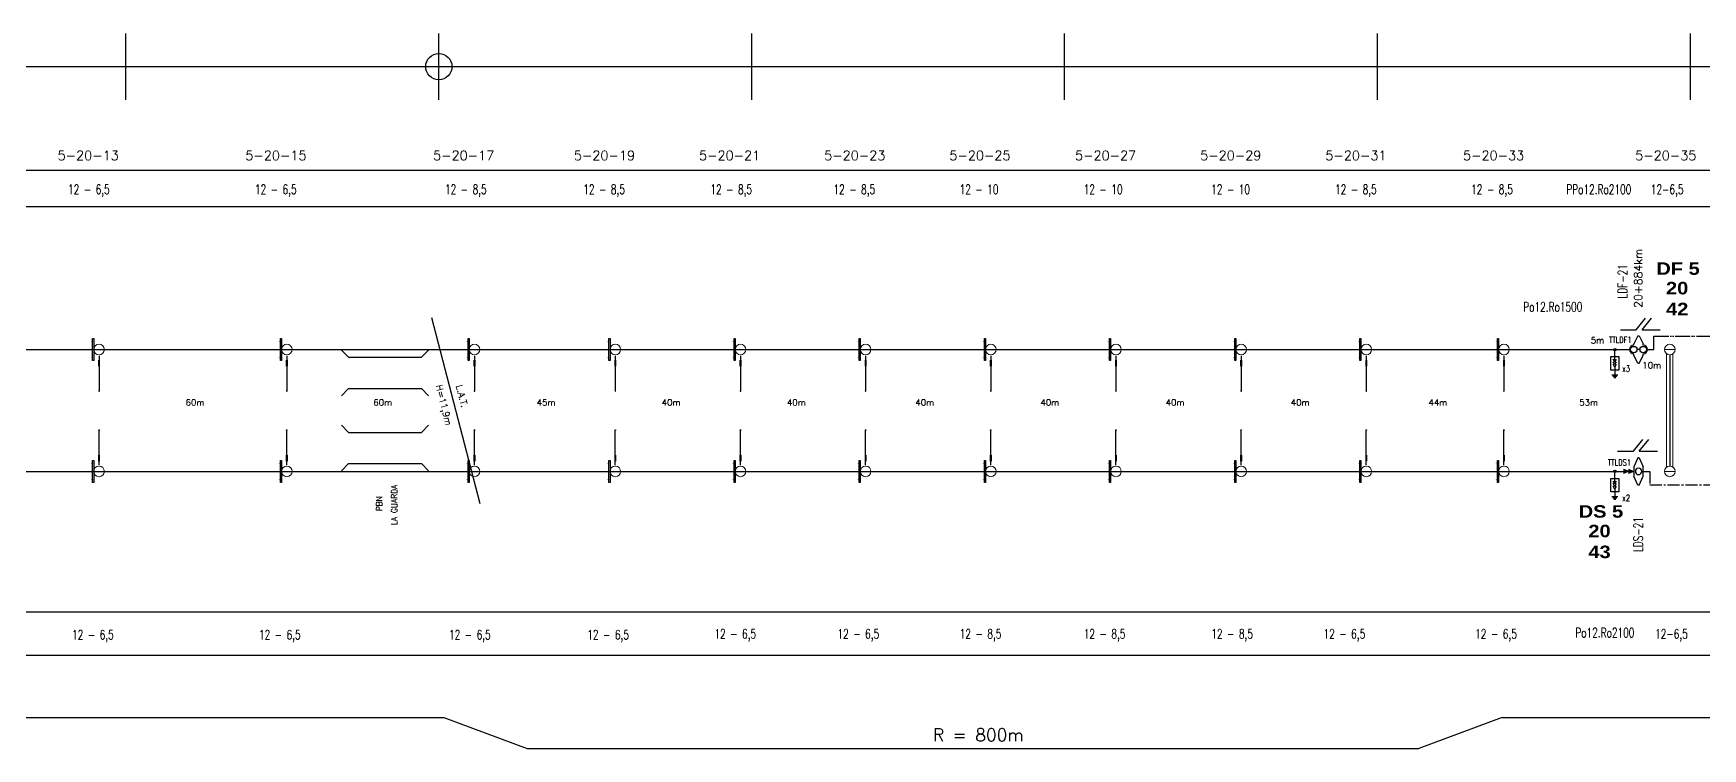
# Model space of a CAD drawing. Header units: millimetres. Extents: x 56 to 21898, y 218 to 1565.
# Drawn here: x 16439 to 16972, y 219 to 448 of the extents above; entities that cross this region are included whole.
import ezdxf
from ezdxf.enums import TextEntityAlignment as Align

# ---------------------------------------------------------------- set-up
doc = ezdxf.new("R2010")
doc.units = ezdxf.units.MM
doc.linetypes.add('ACAD_ISO05W100', pattern=[33, 24, -3, 0, -3, 0, -3])
doc.linetypes.add('CENTER2', pattern=[28.575, 19.05, -3.175, 3.175, -3.175])
for name, color, linetype in [('Brazos', 9, 'Continuous'), ('Cable subt 1x300', 5, 'Continuous'), ('cable subt MT 2x1x35mm2', 1, 'Continuous'), ('Cruceta Fe', 42, 'Continuous'), ('Descargadores', 30, 'Continuous'), ('ESQUEMA', 7, 'Continuous'), ('LDF', 5, 'Continuous'), ('LDS', 1, 'Continuous'), ('longitud vano', 7, 'Continuous'), ('Nº de poste', 6, 'Continuous'), ('POSTES', 8, 'Continuous'), ('progresivas', 4, 'Continuous'), ('Pórticos', 9, 'Continuous'), ('Seccionamiento', 20, 'Continuous'), ('TEXTOS', 3, 'Continuous')]:
    doc.layers.add(name, color=color, linetype=linetype)
doc.styles.add('ROMANS', font='romans.shx', dxfattribs={"width": 0.7})
doc.styles.add('STYLE1', font='romans.shx')
doc.styles.add('TEXTO_SELLO', font='')
doc.styles.get('TEXTO_SELLO').set_extended_font_data('Arial Black', bold=True)

# ---------------------------------------------------------------- blocks, each defined once
blk = doc.blocks.new('Poste Hormigón')
at = {"layer": 'POSTES', "lineweight": 18}
blk.add_line((1.7, 0), (-1.7, 0), dxfattribs=at)
blk.add_circle((0, 0), 1.7, dxfattribs=at)
blk = doc.blocks.new('Brazo')
at = {"layer": 'Brazos'}
for p, q in [((0, 0.2), (0, -10.98)), ((-0.3, -1.23), (0.3, -1.23)), ((-0.3, -1.43), (0.3, -1.43)), ((-0.3, -1.64), (0.3, -1.64)), ((-0.3, -1.84), (0.3, -1.84)), ((-0.3, -2.04), (0.3, -2.04)), ((-0.3, -2.25), (0.3, -2.25)), ((-0.3, -2.45), (0.3, -2.45)), ((-0.3, -2.66), (0.3, -2.66)), ((-0.3, -2.86), (0.3, -2.86))]:
    blk.add_line(p, q, dxfattribs=at)
for start, end in [(37.0199, 217.0199), (217.0199, 37.0199)]:
    blk.add_arc((0, -10.98), 0.102, start, end, dxfattribs=at)
blk = doc.blocks.new('Cruceta Fe')
at = {"layer": 'Cruceta Fe', "const_width": 0.1}
for points in [[(-0.92, 2.45), (0, 2.45)], [(-0.92, 0), (0, 0)], [(-0.92, -2.45), (0, -2.45)]]:
    blk.add_lwpolyline(points, dxfattribs=at)
at = {"layer": 'Cruceta Fe'}
blk.add_lwpolyline([(-0.35, 3.52), (0, 3.52), (0, -3.52), (-0.35, -3.52)], close=True, dxfattribs=at)
blk = doc.blocks.new('Cruceta Fe 1')
at = {"layer": 'Cruceta Fe', "const_width": 0.1}
for points in [[(-0.92, 2.45), (0, 2.45)], [(-0.92, -2.45), (0, -2.45)]]:
    blk.add_lwpolyline(points, dxfattribs=at)
at = {"layer": 'Cruceta Fe'}
blk.add_lwpolyline([(-0.35, 3.52), (0, 3.52), (0, -3.52), (-0.35, -3.52)], close=True, dxfattribs=at)
blk = doc.blocks.new('Viga V')
at = {"layer": 'Pórticos', "lineweight": 20}
for p, q in [((-1, -1.37), (-1, -37.58)), ((-1, -1.73), (-1, -37.58)), ((1, -1.37), (1, -37.58)), ((1, -1.37), (1, -37.58))]:
    blk.add_line(p, q, dxfattribs=at)
at = {"layer": 'Pórticos'}
blk.add_line((0, -1.7), (0, -37.25), dxfattribs=at)
blk = doc.blocks.new('Retención LDF')
at = {"layer": 'POSTES'}
for p, q in [((-0.174, 0.28), (-0.152, 0.36)), ((0.153, 0.704), (-0.152, 0.36)), ((0.077, -0.021), (-0.077, 0.021)), ((0.153, 0.704), (0.231, 0.682)), ((0.231, 0.682), (0.316, 0.23)), ((0.293, 0.151), (0.316, 0.23)), ((-0.316, -0.23), (-0.293, -0.151)), ((-0.231, -0.682), (-0.316, -0.23)), ((-0.231, -0.682), (-0.153, -0.704)), ((-0.153, -0.704), (0.152, -0.36)), ((0.152, -0.36), (0.174, -0.28))]:
    blk.add_line(p, q, dxfattribs=at)
for centre in [(-0.239, 0.066), (0.239, -0.066)]:
    blk.add_circle(centre, 0.168, dxfattribs=at)
for centre, start, end in [((-0.234, 0.065), 74.50538, 254.50538), ((0.234, -0.065), 254.50538, 74.50538)]:
    blk.add_arc(centre, 0.223, start, end, dxfattribs=at)
blk = doc.blocks.new('Seccionador')
at = {"layer": 'Seccionamiento'}
for p, q in [((-5.05, 0), (0, 0)), ((0, 0), (2.99, 3.7)), ((1.89, 0), (4.88, 3.7)), ((1.89, 0), (7.65, 0))]:
    blk.add_line(p, q, dxfattribs=at)
blk = doc.blocks.new('Retención LDS')
at = {"layer": 'POSTES'}
for p, q in [((-0.24, 4.36), (-1.47, 1.47)), ((-1.47, -1.47), (-1.47, 1.47)), ((-0.24, 4.36), (0.25, 4.36)), ((0.25, 4.36), (1.48, 1.47)), ((1.48, 1.47), (1.48, -1.47)), ((-0.24, -4.38), (-1.47, -1.47)), ((-0.24, -4.38), (0.25, -4.38)), ((0.25, -4.38), (1.48, -1.47))]:
    blk.add_line(p, q, dxfattribs=at)
blk.add_circle((0, 0), 1.02, dxfattribs=at)
blk = doc.blocks.new('Descargador')
at = {"color": 30}
for p, q in [((0, -3.83), (0, 0)), ((0, -3.98), (-0.53, -3.07)), ((0, -4.81), (-0.53, -3.9)), ((0, -5.63), (-0.53, -4.72)), ((0, -3.98), (0.53, -3.07)), ((0, -4.81), (0.53, -3.9)), ((0, -5.63), (0.53, -4.72))]:
    blk.add_line(p, q, dxfattribs=at)
at = {"layer": 'Descargadores', "color": 30}
for p, q in [((-0.99, -8.06), (0.99, -8.06)), ((-0.67, -8.48), (0.67, -8.48)), ((-0.35, -8.92), (0.35, -8.92)), ((0, -5.63), (0, -8.06))]:
    blk.add_line(p, q, dxfattribs=at)
blk.add_lwpolyline([(-1.31, -2.27), (1.31, -2.27), (1.31, -6.57), (-1.31, -6.57)], close=True, dxfattribs=at)
blk.add_circle((0, 0), 0.381, dxfattribs=at)
blk = doc.blocks.new('Retención aisladores LDS')
at = {"layer": 'LDS', "lineweight": 18}
for points in [[(13964.95, 283.62), (13966.54, 282.91), (13964.93, 282.25)], [(13966.55, 283.59), (13968.13, 282.88), (13966.53, 282.22)]]:
    blk.add_hatch(color=256, dxfattribs=at).paths.add_polyline_path(points)
for p, q in [((13964.93, 282.25), (13964.95, 283.62)), ((13964.93, 282.25), (13966.54, 282.91)), ((13964.95, 283.62), (13966.54, 282.91)), ((13966.53, 282.22), (13966.55, 283.59)), ((13966.53, 282.22), (13968.13, 282.88)), ((13966.55, 283.59), (13968.13, 282.88))]:
    blk.add_line(p, q, dxfattribs=at)

msp = doc.modelspace()

# ---------------------------------------------------------------- linework, layer by layer
for p, q in [((16468.1506, 426.3383), (16468.1506, 447.6025)), ((16568.1506, 426.3383), (16568.1506, 447.6025)), ((16668.1506, 426.3383), (16668.1506, 447.6025)), ((16768.1506, 426.3383), (16768.1506, 447.6025)), ((16868.1506, 426.3383), (16868.1506, 447.6025)), ((16968.1506, 426.3383), (16968.1506, 447.6025)), ((68.1506, 436.9704), (21897.5602, 436.9704)), ((68.1506, 403.8502), (21897.5602, 403.8502)), ((68.1506, 392.2176), (21897.5602, 392.2176)), ((16565.7585, 356.7643), (16581.2427, 297.3193)), ((16459.5506, 346.5185), (16459.5506, 346.5185)), ((16459.5506, 346.5185), (16459.5506, 346.5185)), ((16519.5506, 346.5185), (16519.5506, 346.5185)), ((16519.5506, 346.5185), (16519.5506, 346.5185)), ((16539.3106, 344.0418), (16537.0408, 346.3115)), ((16539.3106, 344.0418), (16562.6106, 344.0418)), ((16562.6106, 344.0418), (16564.8803, 346.3115)), ((16579.5506, 346.5185), (16579.5506, 346.5185)), ((16579.5506, 346.5185), (16579.5506, 346.5185)), ((16624.5506, 346.5185), (16624.5506, 346.5185)), ((16624.5506, 346.5185), (16624.5506, 346.5185)), ((16664.5506, 346.5185), (16664.5506, 346.5185)), ((16664.5506, 346.5185), (16664.5506, 346.5185)), ((16704.5506, 346.5185), (16704.5506, 346.5185)), ((16704.5506, 346.5185), (16704.5506, 346.5185)), ((16744.5506, 346.5185), (16744.5506, 346.5185)), ((16744.5506, 346.5185), (16744.5506, 346.5185)), ((16784.5506, 346.5185), (16784.5506, 346.5185)), ((16784.5506, 346.5185), (16784.5506, 346.5185)), ((16824.5506, 346.5185), (16824.5506, 346.5185)), ((16824.5506, 346.5185), (16824.5506, 346.5185)), ((16864.5506, 346.5185), (16864.5506, 346.5185)), ((16864.5506, 346.5185), (16864.5506, 346.5185)), ((16908.5506, 346.5185), (16908.5506, 346.5185)), ((16908.5506, 346.5185), (16908.5506, 346.5185)), ((16539.3106, 334.0418), (16537.0408, 331.772)), ((16539.3106, 334.0418), (16562.6106, 334.0418)), ((16562.6106, 334.0418), (16564.8803, 331.772)), ((16539.3106, 320.0418), (16537.0408, 322.3115)), ((16562.6106, 320.0418), (16564.8803, 322.3115)), ((16539.3106, 320.0418), (16562.6106, 320.0418)), ((16539.3106, 310.0418), (16537.0408, 307.772)), ((16539.3106, 310.0418), (16562.6106, 310.0418)), ((16562.6106, 310.0418), (16564.8803, 307.772)), ((68.1506, 262.6383), (21897.5602, 262.6383)), ((68.1506, 248.8066), (21897.5602, 248.8066)), ((15732.8006, 228.9395), (16569.7506, 228.9395)), ((16569.7506, 228.9395), (16596.3406, 218.9395)), ((16907.9406, 228.9395), (16881.3506, 218.9395)), ((16907.9406, 228.9395), (21897.5602, 228.9395)), ((16596.3406, 218.9395), (16881.3506, 218.9395))]:
    msp.add_line(p, q)
msp.add_circle((16568.1506, 436.9704), 4.1956)
at = {"layer": 'Cable subt 1x300', "linetype": 'ACAD_ISO05W100', "ltscale": 0.2}
msp.add_lwpolyline([(16954.3822, 346.5185), (16956.4801, 346.5185), (16956.4801, 350.853), (17220.276, 350.853), (17220.276, 346.4169), (17221.7459, 346.4697)], dxfattribs=at)
at = {"layer": 'cable subt MT 2x1x35mm2', "linetype": 'CENTER2', "ltscale": 0.2}
msp.add_lwpolyline([(16953.0532, 307.5596), (16955.1511, 307.5596), (16955.1511, 303.2251), (17218.9, 303.1818), (17218.9, 307.6179), (17223.0695, 307.565)], dxfattribs=at)
at = {"layer": 'LDF'}
msp.add_line((14270.7548, 346.5185), (16948.719, 346.5185), dxfattribs=at)
at = {"layer": 'LDS'}
msp.add_line((14270.7548, 307.565), (16950.0768, 307.565), dxfattribs=at)

# ---------------------------------------------------------------- block references
at = {"layer": 'Brazos'}
for p in [(16459.5504, 344.2785), (16519.5504, 344.2785), (16579.5504, 344.2785), (16624.5504, 344.2785), (16664.5504, 344.2785), (16704.5504, 344.2785), (16744.5504, 344.2785), (16784.5504, 344.2785), (16824.5504, 344.2785), (16864.5504, 344.2785), (16908.5504, 344.2785)]:
    msp.add_blockref('Brazo', p, dxfattribs=at)
at = {"layer": 'Brazos', "xscale": -1, "rotation": 180}
for p in [(16459.5504, 309.805), (16519.5504, 309.805), (16579.5504, 309.805), (16624.5504, 309.805), (16664.5504, 309.805), (16704.5504, 309.805), (16744.5504, 309.805), (16784.5504, 309.805), (16824.5504, 309.805), (16864.5504, 309.805), (16908.5504, 309.805)]:
    msp.add_blockref('Brazo', p, dxfattribs=at)
at = {"layer": 'Cruceta Fe'}
for name, p in [('Cruceta Fe', (16457.8506, 346.5185)), ('Cruceta Fe', (16517.8506, 346.5185)), ('Cruceta Fe', (16577.8506, 346.5185)), ('Cruceta Fe', (16622.8506, 346.5185)), ('Cruceta Fe', (16662.8506, 346.5185)), ('Cruceta Fe', (16702.8506, 346.5185)), ('Cruceta Fe', (16742.8506, 346.5185)), ('Cruceta Fe', (16782.8506, 346.5185)), ('Cruceta Fe', (16822.8506, 346.5185)), ('Cruceta Fe', (16862.8506, 346.5185)), ('Cruceta Fe', (16906.8506, 346.5185)), ('Cruceta Fe 1', (16457.8506, 307.565)), ('Cruceta Fe 1', (16517.8506, 307.565)), ('Cruceta Fe 1', (16577.8506, 307.565)), ('Cruceta Fe 1', (16622.8506, 307.565)), ('Cruceta Fe 1', (16662.8506, 307.565)), ('Cruceta Fe 1', (16702.8506, 307.565)), ('Cruceta Fe 1', (16742.8506, 307.565)), ('Cruceta Fe 1', (16782.8506, 307.565)), ('Cruceta Fe 1', (16822.8506, 307.565)), ('Cruceta Fe 1', (16862.8506, 307.565)), ('Cruceta Fe 1', (16906.8506, 307.565))]:
    msp.add_blockref(name, p, dxfattribs=at)
at = {"layer": 'Descargadores', "color": 30}
for p in [(16943.9912, 346.5185), (16943.9912, 307.565)]:
    msp.add_blockref('Descargador', p, dxfattribs=at)
at = {"layer": 'LDS', "xscale": -1}
msp.add_blockref('Retención LDS', (16951.5578, 307.565), dxfattribs=at)
at = {"layer": 'LDS'}
msp.add_blockref('Retención aisladores LDS', (2981.9468, 24.6987), dxfattribs=at)
at = {"layer": 'POSTES'}
for p in [(16459.5506, 346.5185), (16519.5506, 346.5185), (16579.5506, 346.5185), (16624.5506, 346.5185), (16664.5506, 346.5185), (16704.5506, 346.5185), (16744.5506, 346.5185), (16784.5506, 346.5185), (16824.5506, 346.5185), (16864.5506, 346.5185), (16908.5506, 346.5185), (16961.5506, 346.5185)]:
    msp.add_blockref('Poste Hormigón', p, dxfattribs=at)
at = {"layer": 'POSTES', "lineweight": 35, "xscale": 6.077499999999612, "yscale": 6.077499999999612, "zscale": 6.077499999999612, "rotation": 15.49462485252056}
msp.add_blockref('Retención LDF', (16951.5506, 346.5185), dxfattribs=at)
at = {"layer": 'POSTES', "xscale": -1, "rotation": 180}
for p in [(16459.5506, 307.565), (16519.5506, 307.565), (16579.5506, 307.565), (16624.5506, 307.565), (16664.5506, 307.565), (16704.5506, 307.565), (16744.5506, 307.565), (16784.5506, 307.565), (16824.5506, 307.565), (16864.5506, 307.565), (16908.5506, 307.565), (16961.5506, 307.565)]:
    msp.add_blockref('Poste Hormigón', p, dxfattribs=at)
at = {"layer": 'Pórticos'}
msp.add_blockref('Viga V', (16961.5506, 346.5185), dxfattribs=at)
at = {"layer": 'Seccionamiento'}
for p in [(16950.8242, 352.8347), (16949.9229, 314.0192)]:
    msp.add_blockref('Seccionador', p, dxfattribs=at)

# ---------------------------------------------------------------- texts
at = {"linetype": 'Continuous', "style": 'TEXTO_SELLO'}
for s, p in [('DF 5', (16957.2492, 370.411)), ('20', (16960.3428, 364.1579)), ('42', (16960.3578, 357.4821)), ('DS 5', (16932.4367, 292.7718)), ('20', (16935.5303, 286.5187)), ('43', (16935.5454, 279.8429))]:
    msp.add_text(s, height=4, dxfattribs=at).set_placement(p)
at = {"layer": 'ESQUEMA', "color": 7, "style": 'ROMANS', "width": 0.7}
for s, p in [('TTLDF1', (16945.7264, 349.633)), ('x3', (16947.6225, 340.4255)), ('TTLDS1', (16945.4642, 310.4227)), ('x2', (16947.6225, 299.096))]:
    msp.add_text(s, height=2, dxfattribs=at).set_placement(p, align=Align.MIDDLE)
at = {"layer": 'longitud vano', "linetype": 'Continuous', "style": 'STYLE1'}
for s, p in [('5m', (16936.3192, 348.5077)), ('10m', (16952.7867, 340.5163)), ('60m', (16487.2166, 328.6021)), ('60m', (16547.2166, 328.6021)), ('45m', (16599.4077, 328.6021)), ('40m', (16639.4077, 328.6021)), ('40m', (16679.4077, 328.6021)), ('40m', (16720.4396, 328.6021)), ('40m', (16760.4396, 328.6021)), ('40m', (16800.4396, 328.6021)), ('40m', (16840.4396, 328.6021)), ('44m', (16884.4396, 328.6021)), ('53m', (16932.6225, 328.6021))]:
    msp.add_text(s, height=2, dxfattribs=at).set_placement(p)
at = {"layer": 'Nº de poste', "linetype": 'Continuous', "style": 'STYLE1'}
for s, p in [('5-20-13', (16446.3019, 407.0813)), ('5-20-15', (16506.3019, 407.0813)), ('5-20-17', (16566.3019, 407.0813)), ('5-20-19', (16611.3019, 407.0813)), ('5-20-21', (16651.3019, 407.0813)), ('5-20-23', (16691.3019, 407.0813)), ('5-20-25', (16731.3019, 407.0813)), ('5-20-27', (16771.4645, 407.0813)), ('5-20-29', (16811.4645, 407.0813)), ('5-20-31', (16851.4645, 407.0813)), ('5-20-33', (16895.4645, 407.0813)), ('5-20-35', (16950.4969, 407.0813))]:
    msp.add_text(s, height=3, dxfattribs=at).set_placement(p)
at = {"layer": 'progresivas', "linetype": 'Continuous', "style": 'STYLE1'}
msp.add_text('20+884km', height=2.55, rotation=90, dxfattribs=at).set_placement((16952.7213, 359.8707))
at = {"layer": 'TEXTOS', "linetype": 'Continuous', "style": 'STYLE1', "width": 0.7}
for s, p in [('12 - 6,5', (16449.6425, 396.2406)), ('12 - 6,5', (16509.3751, 396.2406)), ('12 - 8,5', (16570.1143, 396.2406)), ('12 - 8,5', (16614.3061, 396.2406)), ('12 - 8,5', (16654.9374, 396.2406)), ('12 - 8,5', (16694.2756, 396.2406)), ('12 - 10', (16734.5869, 396.2406)), ('12 - 10', (16774.2324, 396.2406)), ('12 - 10', (16814.9883, 396.2406)), ('12 - 8,5', (16854.5723, 396.2406)), ('12 - 8,5', (16898.0721, 396.2406)), ('PPo12.Ro2100', (16928.4738, 396.2371)), ('12-6,5', (16955.4995, 396.2406)), ('Po12.Ro1500', (16914.7149, 358.6813)), ('12 - 6,5', (16450.9268, 253.8497)), ('12 - 6,5', (16510.6593, 253.8497)), ('12 - 6,5', (16571.3985, 253.8497)), ('12 - 6,5', (16615.5903, 253.8497)), ('12 - 6,5', (16656.2216, 254.1427)), ('12 - 6,5', (16695.5599, 254.1427)), ('12 - 8,5', (16734.6112, 254.1427)), ('12 - 8,5', (16774.2567, 254.1427)), ('12 - 8,5', (16815.0126, 254.1427)), ('12 - 6,5', (16850.8946, 254.1427)), ('12 - 6,5', (16899.3564, 254.1427)), ('Po12.Ro2100', (16931.3473, 254.5033)), ('12-6,5', (16956.8668, 254.1427))]:
    msp.add_text(s, height=3, dxfattribs=at).set_placement(p)
at = {"layer": 'TEXTOS', "color": 6, "linetype": 'Continuous', "style": 'STYLE1', "width": 0.7}
for s, p in [('LDF-21', (16947.9434, 362.8294)), ('LDS-21', (16952.9473, 281.7911))]:
    msp.add_text(s, height=3, rotation=90, dxfattribs=at).set_placement(p)
at = {"layer": 'TEXTOS', "linetype": 'Continuous', "style": 'STYLE1'}
for s, p in [('H=11,9m', (16567.153, 335.0069)), ('L.A.T.', (16573.6339, 334.9344))]:
    msp.add_text(s, height=2.1, rotation=283.886241, dxfattribs=at).set_placement(p)
at = {"layer": 'TEXTOS', "linetype": 'Continuous', "style": 'STYLE1', "width": 0.9}
for s, p in [('PBN', (16550.0397, 294.8404)), ('LA GUARDA', (16554.8804, 290.3966))]:
    msp.add_text(s, height=1.944, rotation=90, dxfattribs=at).set_placement(p)
at = {"layer": 'TEXTOS', "linetype": 'Continuous', "style": 'STYLE1'}
msp.add_text('R = 800m', height=4, dxfattribs=at).set_placement((16726.0457, 221.3274))

doc.saveas('drawing.dxf')
